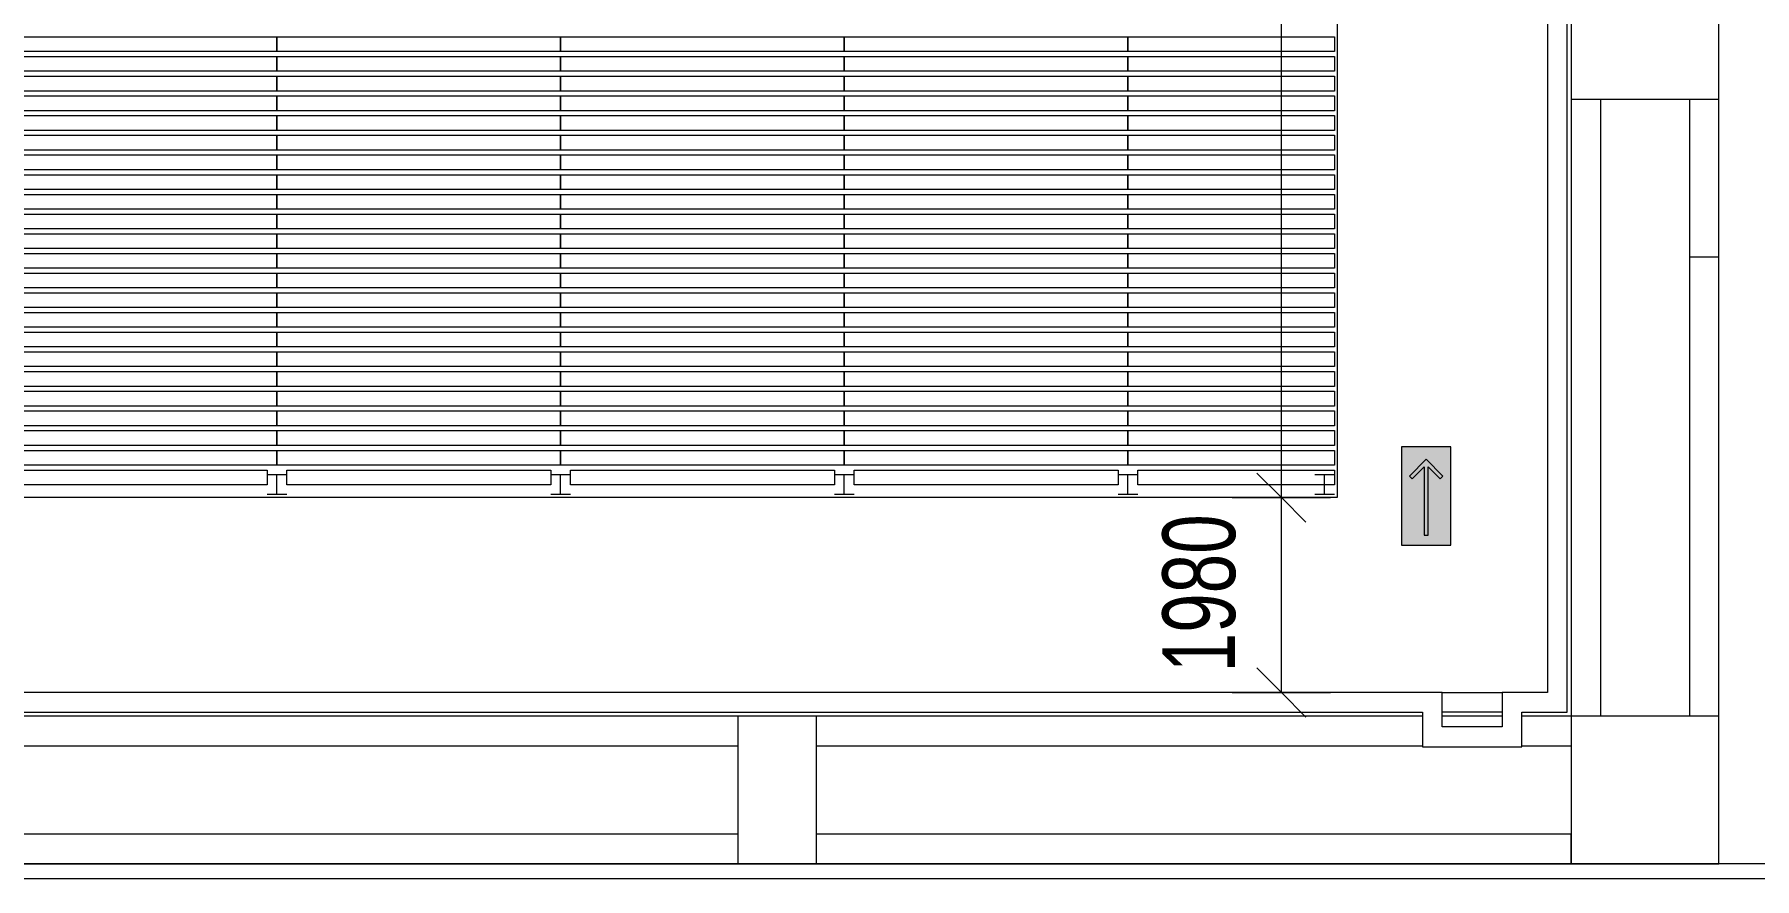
# Model space of a CAD drawing. Header units: millimetres. Extents: x 35540 to 832230, y -10956 to 416550.
# Drawn here: x 208280 to 225748, y 7707 to 16282 of the extents above; entities that cross this region are included whole.
import ezdxf

# ---------------------------------------------------------------- set-up
doc = ezdxf.new("R2010")
doc.units = ezdxf.units.MM
for name, color, linetype, lineweight in [('A-ANNO-DIMS', 211, 'Continuous', 5), ('A-ANNO-DIMS-500', 211, 'Continuous', 5), ('A-FLOR', 192, 'Continuous', 5), ('A-GENM', 13, 'Continuous', 5), ('A-WALL', 113, 'Continuous', 5), ('Q-SPCQ', 91, 'Continuous', 5), ('S-COLS', 52, 'Continuous', 5), ('S-COLS-SYMB', 171, 'Continuous', 50)]:
    doc.layers.add(name, color=color, linetype=linetype, lineweight=lineweight)
doc.styles.add('Arial', font='arial.ttf', dxfattribs={"width": 0.7, "height": 737.649701})
doc.dimstyles.new('Linear_-_1_5mm_Arial', dxfattribs={"dimscale": 304.8, "dimtxt": 750, "dimasz": 1.64042, "dimexe": 1.64042, "dimexo": 0.0625, "dimgap": 0.82021, "dimtad": 1, "dimdec": 0, "dimzin": 0, "dimdsep": 46, "dimtxsty": 'Arial', "dimblk1": 'OBLIQUE', "dimblk2": 'OBLIQUE', "dimsah": 1, "dimcen": 0.09, "dimadec": 0, "dimazin": 0, "dimtfac": 1, "dimtdec": 4, "dimtix": 1, "dimtmove": 0, "dimatfit": 3, "dimfxl": 1.64042, "dimfxlon": 1, "dimtvp": 1, "dimtolj": 1, "dimtzin": 0, "dimarcsym": 2})

# ---------------------------------------------------------------- blocks, each defined once
blk = doc.blocks.new('DLN_Grid Gallery Deck - DLN_Grid Gallery Deck-3001256-2_F U_F_A_')
at = {"layer": 'Q-SPCQ'}
for p, q in [((0, -75), (0, 75)), ((0, 75), (2880, 75)), ((2880, 75), (2880, -75)), ((2880, -75), (0, -75))]:
    blk.add_line(p, q, dxfattribs=at)
blk = doc.blocks.new('DLN_Grid Gallery Deck - DLN_Grid Gallery Deck-2994845-2_F U_F_A_')
at = {"layer": 'Q-SPCQ'}
for p, q in [((0, -75), (0, 75)), ((0, 75), (2680, 75)), ((2680, 75), (2680, -75)), ((2680, -75), (0, -75))]:
    blk.add_line(p, q, dxfattribs=at)
blk = doc.blocks.new('DLN_Grid Gallery Deck - DLN_Grid Gallery Deck-16173774-2_F U_F_A_')
at = {"layer": 'Q-SPCQ'}
for p, q in [((0, -75), (0, 75)), ((0, 75), (2097, 75)), ((2097, 75), (2097, -75)), ((2097, -75), (0, -75))]:
    blk.add_line(p, q, dxfattribs=at)
blk = doc.blocks.new('DLN_Grid Gallery Deck - DLN_Grid Gallery Deck-16173665-2_F U_F_A_')
at = {"layer": 'Q-SPCQ'}
for p, q in [((0, -75), (0, 75)), ((0, 75), (1997, 75)), ((1997, 75), (1997, -75)), ((1997, -75), (0, -75))]:
    blk.add_line(p, q, dxfattribs=at)
blk = doc.blocks.new('DLN_I-Shape - 200x200 _WD_-17536630-2_F U_F_A_')
at = {"layer": 'S-COLS-SYMB', "color": 253, "lineweight": 20}
for p, q in [((-100, 100), (100, 100)), ((0, 100), (0, -100)), ((-100, -100), (100, -100))]:
    blk.add_line(p, q, dxfattribs=at)
blk = doc.blocks.new('DLN_Direction Board - Direction-Red-3889199-2_F U_F_A_')
at = {"layer": 'A-GENM'}
h = blk.add_hatch(color=256, dxfattribs=at)
h.paths.add_polyline_path([(-500, -270), (-500, -500), (500, -500), (500, 0), (-500, 0), (-500, -230)], flags=0)
h.paths.add_polyline_path([(-400, -270), (-400, -230), (295, -230), (174, -109), (202, -80), (372, -250), (202, -420), (174, -391), (295, -270), (-17, -270)], flags=0)
blk.add_hatch(color=256, dxfattribs=at).paths.add_polyline_path([(-400, -270), (295, -270), (174, -391), (202, -420), (372, -250), (202, -80), (174, -109), (295, -230), (-400, -230)], flags=0)
for p, q in [((500, 0), (-500, 0)), ((-500, 0), (-500, -500)), ((500, -500), (500, 0)), ((202, -80), (174, -109)), ((174, -109), (295, -230)), ((372, -250), (202, -80)), ((295, -230), (-400, -230)), ((-400, -230), (-400, -270)), ((-400, -270), (295, -270)), ((295, -270), (174, -391)), ((202, -420), (372, -250)), ((-500, -500), (500, -500)), ((174, -391), (202, -420))]:
    blk.add_line(p, q, dxfattribs=at)
blk = doc.blocks.new('DIMBLOCK93-2_F U_F_A_')
at = {"layer": 'A-ANNO-DIMS-500'}
for p, q in [((220942, 11577), (220692, 11827)), ((220442, 11577), (221442, 11577)), ((220942, 11577), (220442, 11577)), ((220942, 9597), (220942, 11577)), ((220942, 11577), (221192, 11327)), ((220942, 9597), (220692, 9847)), ((220442, 9597), (221442, 9597)), ((220942, 9597), (220442, 9597)), ((220942, 9597), (221192, 9347))]:
    blk.add_line(p, q, dxfattribs=at)
at = {"layer": 'A-ANNO-DIMS-500', "color": 0, "insert": (219735, 9803), "char_height": 737.6, "width": 1883.08, "attachment_point": 1, "rotation": 90, "line_spacing_factor": 0.938532, "style": 'Arial'}
blk.add_mtext('1980', dxfattribs=at)
blk = doc.blocks.new('_Oblique')
at = {"color": 0, "linetype": 'ByBlock', "lineweight": -2}
blk.add_line((-0.5, -0.5), (0.5, 0.5), dxfattribs=at)
blk = doc.blocks.new('DIMBLOCK94-2_F U_F_A_')
at = {"layer": 'A-ANNO-DIMS-500'}
for p, q in [((220942, 27887), (220692, 28137)), ((220442, 27887), (221442, 27887)), ((220942, 27887), (220442, 27887)), ((220942, 11577), (220942, 27887)), ((220942, 27887), (221192, 27637)), ((220942, 11577), (220692, 11827)), ((220442, 11577), (221442, 11577)), ((220942, 11577), (220442, 11577)), ((220942, 11577), (221192, 11327))]:
    blk.add_line(p, q, dxfattribs=at)
at = {"layer": 'A-ANNO-DIMS-500', "color": 0, "insert": (219735, 18752), "char_height": 737.6, "width": 2353.85, "attachment_point": 1, "rotation": 90, "line_spacing_factor": 0.938532, "style": 'Arial'}
blk.add_mtext('16310', dxfattribs=at)

msp = doc.modelspace()

# ---------------------------------------------------------------- linework, layer by layer
at = {"layer": 'A-FLOR'}
for p, q in [((221510.1, 27887.5), (221510.1, 11577.5)), ((223885.1, 15624.2), (223885.1, 9357.5)), ((224185.1, 9357.5), (224185.1, 15624.2)), ((221510.1, 11577.5), (190375.1, 11577.5)), ((215422.6, 9357.5), (207410.1, 9357.5)), ((222375.1, 9357.5), (216222.6, 9357.5)), ((223185.1, 9357.5), (222575.1, 9357.5)), ((223885.1, 9357.5), (223385.1, 9357.5)), ((207410.1, 9057.5), (215422.6, 9057.5)), ((216222.6, 9057.5), (222375.1, 9057.5)), ((223385.1, 9057.5), (223885.1, 9057.5))]:
    msp.add_line(p, q, dxfattribs=at)
at = {"layer": 'A-WALL', "lineweight": 18}
for p, q in [((223645.1, 27592.5), (223645.1, 9597.5)), ((223845.1, 9397.5), (223845.1, 27592.5)), ((225085.1, 14024.2), (225085.1, 9957.5)), ((225385.1, 9957.5), (225385.1, 14024.2)), ((222575.1, 9597.5), (206385.1, 9597.5)), ((222575.1, 9247.5), (222575.1, 9597.5)), ((223645.1, 9597.5), (223185.1, 9597.5)), ((223185.1, 9597.5), (223185.1, 9247.5)), ((206570.1, 9397.5), (222375.1, 9397.5)), ((222375.1, 9397.5), (222375.1, 9047.5)), ((223385.1, 9397.5), (223845.1, 9397.5)), ((223385.1, 9047.5), (223385.1, 9397.5)), ((223185.1, 9247.5), (222575.1, 9247.5)), ((222375.1, 9047.5), (223385.1, 9047.5)), ((213822.6, 8157.5), (209010.1, 8157.5)), ((222635.1, 8157.5), (217822.6, 8157.5)), ((227035.1, 7857.5), (188635.1, 7857.5)), ((188635.1, 7707.5), (234632.1, 7707.5)), ((209010.1, 7857.5), (213822.6, 7857.5)), ((217822.6, 7857.5), (222635.1, 7857.5))]:
    msp.add_line(p, q, dxfattribs=at)
at = {"layer": 'A-WALL', "color": 253, "lineweight": 20}
for p, q in [((225085.1, 15624.2), (225085.1, 14024.2)), ((225385.1, 14024.2), (225385.1, 15624.2)), ((225085.1, 14024.2), (225385.1, 14024.2)), ((225085.1, 9957.5), (225085.1, 9357.5)), ((225385.1, 9357.5), (225385.1, 9957.5)), ((209010.1, 8157.5), (207410.1, 8157.5)), ((215422.6, 8157.5), (213822.6, 8157.5)), ((217822.6, 8157.5), (216222.6, 8157.5)), ((223885.1, 8157.5), (222635.1, 8157.5)), ((223885.1, 7857.5), (223885.1, 8157.5)), ((207410.1, 7857.5), (209010.1, 7857.5)), ((213822.6, 7857.5), (215422.6, 7857.5)), ((216222.6, 7857.5), (217822.6, 7857.5)), ((222635.1, 7857.5), (223885.1, 7857.5))]:
    msp.add_line(p, q, dxfattribs=at)
at = {"layer": 'A-WALL'}
for p, q in [((222575.1, 9597.5), (223185.1, 9597.5)), ((223185.1, 9397.5), (222575.1, 9397.5))]:
    msp.add_line(p, q, dxfattribs=at)
at = {"layer": 'S-COLS', "color": 253, "lineweight": 20}
for p, q in [((223885.1, 16424.2), (223885.1, 15624.2)), ((225385.1, 15624.2), (225385.1, 16424.2)), ((223885.1, 15624.2), (225085.1, 15624.2)), ((216222.6, 9357.5), (215422.6, 9357.5)), ((215422.6, 9357.5), (215422.6, 8157.5)), ((216222.6, 8157.5), (216222.6, 9357.5)), ((225085.1, 9357.5), (223885.1, 9357.5)), ((223885.1, 9357.5), (223885.1, 7857.5)), ((225385.1, 7857.5), (225385.1, 9357.5)), ((215422.6, 7857.5), (216222.6, 7857.5)), ((223885.1, 7857.5), (225385.1, 7857.5))]:
    msp.add_line(p, q, dxfattribs=at)
at = {"layer": 'S-COLS', "color": 9}
for p, q in [((225085.1, 15624.2), (225385.1, 15624.2)), ((225385.1, 9357.5), (225085.1, 9357.5)), ((215422.6, 8157.5), (215422.6, 7857.5)), ((216222.6, 7857.5), (216222.6, 8157.5))]:
    msp.add_line(p, q, dxfattribs=at)

# ---------------------------------------------------------------- block references
at = {"layer": 'A-GENM', "rotation": 89.99999999999993}
msp.add_blockref('DLN_Direction Board - Direction-Red-3889199-2_F U_F_A_', (222163, 11594.4), dxfattribs=at)
at = {"layer": 'Q-SPCQ'}
for name, p in [('DLN_Grid Gallery Deck - DLN_Grid Gallery Deck-3001256-2_F U_F_A_', (207863.5, 16182.5)), ('DLN_Grid Gallery Deck - DLN_Grid Gallery Deck-3001256-2_F U_F_A_', (210743.5, 16182.5)), ('DLN_Grid Gallery Deck - DLN_Grid Gallery Deck-3001256-2_F U_F_A_', (213623.5, 16182.5)), ('DLN_Grid Gallery Deck - DLN_Grid Gallery Deck-3001256-2_F U_F_A_', (216503.5, 16182.5)), ('DLN_Grid Gallery Deck - DLN_Grid Gallery Deck-16173774-2_F U_F_A_', (219383.5, 16182.5)), ('DLN_Grid Gallery Deck - DLN_Grid Gallery Deck-3001256-2_F U_F_A_', (207863.5, 15982.5)), ('DLN_Grid Gallery Deck - DLN_Grid Gallery Deck-3001256-2_F U_F_A_', (210743.5, 15982.5)), ('DLN_Grid Gallery Deck - DLN_Grid Gallery Deck-3001256-2_F U_F_A_', (213623.5, 15982.5)), ('DLN_Grid Gallery Deck - DLN_Grid Gallery Deck-3001256-2_F U_F_A_', (216503.5, 15982.5)), ('DLN_Grid Gallery Deck - DLN_Grid Gallery Deck-16173774-2_F U_F_A_', (219383.5, 15982.5)), ('DLN_Grid Gallery Deck - DLN_Grid Gallery Deck-3001256-2_F U_F_A_', (207863.5, 15782.5)), ('DLN_Grid Gallery Deck - DLN_Grid Gallery Deck-3001256-2_F U_F_A_', (210743.5, 15782.5)), ('DLN_Grid Gallery Deck - DLN_Grid Gallery Deck-3001256-2_F U_F_A_', (213623.5, 15782.5)), ('DLN_Grid Gallery Deck - DLN_Grid Gallery Deck-3001256-2_F U_F_A_', (216503.5, 15782.5)), ('DLN_Grid Gallery Deck - DLN_Grid Gallery Deck-16173774-2_F U_F_A_', (219383.5, 15782.5)), ('DLN_Grid Gallery Deck - DLN_Grid Gallery Deck-3001256-2_F U_F_A_', (207863.5, 15582.5)), ('DLN_Grid Gallery Deck - DLN_Grid Gallery Deck-3001256-2_F U_F_A_', (210743.5, 15582.5)), ('DLN_Grid Gallery Deck - DLN_Grid Gallery Deck-3001256-2_F U_F_A_', (213623.5, 15582.5)), ('DLN_Grid Gallery Deck - DLN_Grid Gallery Deck-3001256-2_F U_F_A_', (216503.5, 15582.5)), ('DLN_Grid Gallery Deck - DLN_Grid Gallery Deck-16173774-2_F U_F_A_', (219383.5, 15582.5)), ('DLN_Grid Gallery Deck - DLN_Grid Gallery Deck-3001256-2_F U_F_A_', (207863.5, 15382.5)), ('DLN_Grid Gallery Deck - DLN_Grid Gallery Deck-3001256-2_F U_F_A_', (210743.5, 15382.5)), ('DLN_Grid Gallery Deck - DLN_Grid Gallery Deck-3001256-2_F U_F_A_', (213623.5, 15382.5)), ('DLN_Grid Gallery Deck - DLN_Grid Gallery Deck-3001256-2_F U_F_A_', (216503.5, 15382.5)), ('DLN_Grid Gallery Deck - DLN_Grid Gallery Deck-16173774-2_F U_F_A_', (219383.5, 15382.5)), ('DLN_Grid Gallery Deck - DLN_Grid Gallery Deck-3001256-2_F U_F_A_', (207863.5, 15182.5)), ('DLN_Grid Gallery Deck - DLN_Grid Gallery Deck-3001256-2_F U_F_A_', (210743.5, 15182.5)), ('DLN_Grid Gallery Deck - DLN_Grid Gallery Deck-3001256-2_F U_F_A_', (213623.5, 15182.5)), ('DLN_Grid Gallery Deck - DLN_Grid Gallery Deck-3001256-2_F U_F_A_', (216503.5, 15182.5)), ('DLN_Grid Gallery Deck - DLN_Grid Gallery Deck-16173774-2_F U_F_A_', (219383.5, 15182.5)), ('DLN_Grid Gallery Deck - DLN_Grid Gallery Deck-3001256-2_F U_F_A_', (207863.5, 14982.5)), ('DLN_Grid Gallery Deck - DLN_Grid Gallery Deck-3001256-2_F U_F_A_', (210743.5, 14982.5)), ('DLN_Grid Gallery Deck - DLN_Grid Gallery Deck-3001256-2_F U_F_A_', (213623.5, 14982.5)), ('DLN_Grid Gallery Deck - DLN_Grid Gallery Deck-3001256-2_F U_F_A_', (216503.5, 14982.5)), ('DLN_Grid Gallery Deck - DLN_Grid Gallery Deck-16173774-2_F U_F_A_', (219383.5, 14982.5)), ('DLN_Grid Gallery Deck - DLN_Grid Gallery Deck-3001256-2_F U_F_A_', (207863.5, 14782.5)), ('DLN_Grid Gallery Deck - DLN_Grid Gallery Deck-3001256-2_F U_F_A_', (210743.5, 14782.5)), ('DLN_Grid Gallery Deck - DLN_Grid Gallery Deck-3001256-2_F U_F_A_', (213623.5, 14782.5)), ('DLN_Grid Gallery Deck - DLN_Grid Gallery Deck-3001256-2_F U_F_A_', (216503.5, 14782.5)), ('DLN_Grid Gallery Deck - DLN_Grid Gallery Deck-16173774-2_F U_F_A_', (219383.5, 14782.5)), ('DLN_Grid Gallery Deck - DLN_Grid Gallery Deck-3001256-2_F U_F_A_', (207863.5, 14582.5)), ('DLN_Grid Gallery Deck - DLN_Grid Gallery Deck-3001256-2_F U_F_A_', (210743.5, 14582.5)), ('DLN_Grid Gallery Deck - DLN_Grid Gallery Deck-3001256-2_F U_F_A_', (213623.5, 14582.5)), ('DLN_Grid Gallery Deck - DLN_Grid Gallery Deck-3001256-2_F U_F_A_', (216503.5, 14582.5)), ('DLN_Grid Gallery Deck - DLN_Grid Gallery Deck-16173774-2_F U_F_A_', (219383.5, 14582.5)), ('DLN_Grid Gallery Deck - DLN_Grid Gallery Deck-3001256-2_F U_F_A_', (207863.5, 14382.5)), ('DLN_Grid Gallery Deck - DLN_Grid Gallery Deck-3001256-2_F U_F_A_', (210743.5, 14382.5)), ('DLN_Grid Gallery Deck - DLN_Grid Gallery Deck-3001256-2_F U_F_A_', (213623.5, 14382.5)), ('DLN_Grid Gallery Deck - DLN_Grid Gallery Deck-3001256-2_F U_F_A_', (216503.5, 14382.5)), ('DLN_Grid Gallery Deck - DLN_Grid Gallery Deck-16173774-2_F U_F_A_', (219383.5, 14382.5)), ('DLN_Grid Gallery Deck - DLN_Grid Gallery Deck-3001256-2_F U_F_A_', (207863.5, 14182.5)), ('DLN_Grid Gallery Deck - DLN_Grid Gallery Deck-3001256-2_F U_F_A_', (210743.5, 14182.5)), ('DLN_Grid Gallery Deck - DLN_Grid Gallery Deck-3001256-2_F U_F_A_', (213623.5, 14182.5)), ('DLN_Grid Gallery Deck - DLN_Grid Gallery Deck-3001256-2_F U_F_A_', (216503.5, 14182.5)), ('DLN_Grid Gallery Deck - DLN_Grid Gallery Deck-16173774-2_F U_F_A_', (219383.5, 14182.5)), ('DLN_Grid Gallery Deck - DLN_Grid Gallery Deck-3001256-2_F U_F_A_', (207863.5, 13982.5)), ('DLN_Grid Gallery Deck - DLN_Grid Gallery Deck-3001256-2_F U_F_A_', (210743.5, 13982.5)), ('DLN_Grid Gallery Deck - DLN_Grid Gallery Deck-3001256-2_F U_F_A_', (213623.5, 13982.5)), ('DLN_Grid Gallery Deck - DLN_Grid Gallery Deck-3001256-2_F U_F_A_', (216503.5, 13982.5)), ('DLN_Grid Gallery Deck - DLN_Grid Gallery Deck-16173774-2_F U_F_A_', (219383.5, 13982.5)), ('DLN_Grid Gallery Deck - DLN_Grid Gallery Deck-3001256-2_F U_F_A_', (207863.5, 13782.5)), ('DLN_Grid Gallery Deck - DLN_Grid Gallery Deck-3001256-2_F U_F_A_', (210743.5, 13782.5)), ('DLN_Grid Gallery Deck - DLN_Grid Gallery Deck-3001256-2_F U_F_A_', (213623.5, 13782.5)), ('DLN_Grid Gallery Deck - DLN_Grid Gallery Deck-3001256-2_F U_F_A_', (216503.5, 13782.5)), ('DLN_Grid Gallery Deck - DLN_Grid Gallery Deck-16173774-2_F U_F_A_', (219383.5, 13782.5)), ('DLN_Grid Gallery Deck - DLN_Grid Gallery Deck-3001256-2_F U_F_A_', (207863.5, 13582.5)), ('DLN_Grid Gallery Deck - DLN_Grid Gallery Deck-3001256-2_F U_F_A_', (210743.5, 13582.5)), ('DLN_Grid Gallery Deck - DLN_Grid Gallery Deck-3001256-2_F U_F_A_', (213623.5, 13582.5)), ('DLN_Grid Gallery Deck - DLN_Grid Gallery Deck-3001256-2_F U_F_A_', (216503.5, 13582.5)), ('DLN_Grid Gallery Deck - DLN_Grid Gallery Deck-16173774-2_F U_F_A_', (219383.5, 13582.5)), ('DLN_Grid Gallery Deck - DLN_Grid Gallery Deck-3001256-2_F U_F_A_', (207863.5, 13382.5)), ('DLN_Grid Gallery Deck - DLN_Grid Gallery Deck-3001256-2_F U_F_A_', (210743.5, 13382.5)), ('DLN_Grid Gallery Deck - DLN_Grid Gallery Deck-3001256-2_F U_F_A_', (213623.5, 13382.5)), ('DLN_Grid Gallery Deck - DLN_Grid Gallery Deck-3001256-2_F U_F_A_', (216503.5, 13382.5)), ('DLN_Grid Gallery Deck - DLN_Grid Gallery Deck-16173774-2_F U_F_A_', (219383.5, 13382.5)), ('DLN_Grid Gallery Deck - DLN_Grid Gallery Deck-3001256-2_F U_F_A_', (207863.5, 13182.5)), ('DLN_Grid Gallery Deck - DLN_Grid Gallery Deck-3001256-2_F U_F_A_', (210743.5, 13182.5)), ('DLN_Grid Gallery Deck - DLN_Grid Gallery Deck-3001256-2_F U_F_A_', (213623.5, 13182.5)), ('DLN_Grid Gallery Deck - DLN_Grid Gallery Deck-3001256-2_F U_F_A_', (216503.5, 13182.5)), ('DLN_Grid Gallery Deck - DLN_Grid Gallery Deck-16173774-2_F U_F_A_', (219383.5, 13182.5)), ('DLN_Grid Gallery Deck - DLN_Grid Gallery Deck-3001256-2_F U_F_A_', (207863.5, 12982.5)), ('DLN_Grid Gallery Deck - DLN_Grid Gallery Deck-3001256-2_F U_F_A_', (210743.5, 12982.5)), ('DLN_Grid Gallery Deck - DLN_Grid Gallery Deck-3001256-2_F U_F_A_', (213623.5, 12982.5)), ('DLN_Grid Gallery Deck - DLN_Grid Gallery Deck-3001256-2_F U_F_A_', (216503.5, 12982.5)), ('DLN_Grid Gallery Deck - DLN_Grid Gallery Deck-16173774-2_F U_F_A_', (219383.5, 12982.5)), ('DLN_Grid Gallery Deck - DLN_Grid Gallery Deck-3001256-2_F U_F_A_', (207863.5, 12782.5)), ('DLN_Grid Gallery Deck - DLN_Grid Gallery Deck-3001256-2_F U_F_A_', (210743.5, 12782.5)), ('DLN_Grid Gallery Deck - DLN_Grid Gallery Deck-3001256-2_F U_F_A_', (213623.5, 12782.5)), ('DLN_Grid Gallery Deck - DLN_Grid Gallery Deck-3001256-2_F U_F_A_', (216503.5, 12782.5)), ('DLN_Grid Gallery Deck - DLN_Grid Gallery Deck-16173774-2_F U_F_A_', (219383.5, 12782.5)), ('DLN_Grid Gallery Deck - DLN_Grid Gallery Deck-3001256-2_F U_F_A_', (207863.5, 12582.5)), ('DLN_Grid Gallery Deck - DLN_Grid Gallery Deck-3001256-2_F U_F_A_', (210743.5, 12582.5)), ('DLN_Grid Gallery Deck - DLN_Grid Gallery Deck-3001256-2_F U_F_A_', (213623.5, 12582.5)), ('DLN_Grid Gallery Deck - DLN_Grid Gallery Deck-3001256-2_F U_F_A_', (216503.5, 12582.5)), ('DLN_Grid Gallery Deck - DLN_Grid Gallery Deck-16173774-2_F U_F_A_', (219383.5, 12582.5)), ('DLN_Grid Gallery Deck - DLN_Grid Gallery Deck-3001256-2_F U_F_A_', (207863.5, 12382.5)), ('DLN_Grid Gallery Deck - DLN_Grid Gallery Deck-3001256-2_F U_F_A_', (210743.5, 12382.5)), ('DLN_Grid Gallery Deck - DLN_Grid Gallery Deck-3001256-2_F U_F_A_', (213623.5, 12382.5)), ('DLN_Grid Gallery Deck - DLN_Grid Gallery Deck-3001256-2_F U_F_A_', (216503.5, 12382.5)), ('DLN_Grid Gallery Deck - DLN_Grid Gallery Deck-16173774-2_F U_F_A_', (219383.5, 12382.5)), ('DLN_Grid Gallery Deck - DLN_Grid Gallery Deck-3001256-2_F U_F_A_', (207863.5, 12182.5)), ('DLN_Grid Gallery Deck - DLN_Grid Gallery Deck-3001256-2_F U_F_A_', (210743.5, 12182.5)), ('DLN_Grid Gallery Deck - DLN_Grid Gallery Deck-3001256-2_F U_F_A_', (213623.5, 12182.5)), ('DLN_Grid Gallery Deck - DLN_Grid Gallery Deck-3001256-2_F U_F_A_', (216503.5, 12182.5)), ('DLN_Grid Gallery Deck - DLN_Grid Gallery Deck-16173774-2_F U_F_A_', (219383.5, 12182.5)), ('DLN_Grid Gallery Deck - DLN_Grid Gallery Deck-3001256-2_F U_F_A_', (207863.5, 11982.5)), ('DLN_Grid Gallery Deck - DLN_Grid Gallery Deck-3001256-2_F U_F_A_', (210743.5, 11982.5)), ('DLN_Grid Gallery Deck - DLN_Grid Gallery Deck-3001256-2_F U_F_A_', (213623.5, 11982.5)), ('DLN_Grid Gallery Deck - DLN_Grid Gallery Deck-3001256-2_F U_F_A_', (216503.5, 11982.5)), ('DLN_Grid Gallery Deck - DLN_Grid Gallery Deck-16173774-2_F U_F_A_', (219383.5, 11982.5)), ('DLN_Grid Gallery Deck - DLN_Grid Gallery Deck-2994845-2_F U_F_A_', (207963.5, 11782.5)), ('DLN_Grid Gallery Deck - DLN_Grid Gallery Deck-2994845-2_F U_F_A_', (210843.5, 11782.5)), ('DLN_Grid Gallery Deck - DLN_Grid Gallery Deck-2994845-2_F U_F_A_', (213723.5, 11782.5)), ('DLN_Grid Gallery Deck - DLN_Grid Gallery Deck-2994845-2_F U_F_A_', (216603.5, 11782.5)), ('DLN_Grid Gallery Deck - DLN_Grid Gallery Deck-16173665-2_F U_F_A_', (219483.5, 11782.5))]:
    msp.add_blockref(name, p, dxfattribs=at)
at = {"layer": 'S-COLS', "color": 253, "lineweight": 20, "rotation": 180}
for p in [(210743.5, 11707.5), (213623.5, 11707.5), (216503.5, 11707.5), (219383.5, 11707.5), (221380.5, 11707.5)]:
    msp.add_blockref('DLN_I-Shape - 200x200 _WD_-17536630-2_F U_F_A_', p, dxfattribs=at)

# ---------------------------------------------------------------- dimensions: what is measured, and where the dimension line sits
at = {"layer": 'A-ANNO-DIMS'}
for base, p1, p2, override, picture, middle in [((220942, 27887.5), (220442, 11577.5), (220442, 27887.5), {"dimpost": '<>', "dimfxl": 16310.00005}, 'DIMBLOCK94-2_F U_F_A_', (220315.1, 19732.5)), ((220942, 11577.5), (220442, 9597.5), (220442, 11577.5), {"dimpost": '<>', "dimfxl": 1979.999953}, 'DIMBLOCK93-2_F U_F_A_', (220315.4, 10587.5))]:
    dim = msp.add_linear_dim(base=base, p1=p1, p2=p2, angle=90, dimstyle='Linear_-_1_5mm_Arial', override=override, dxfattribs=at)
    dim.commit()
    dim.dimension.update_dxf_attribs({"geometry": picture, "text_midpoint": middle})

doc.saveas('drawing.dxf')
